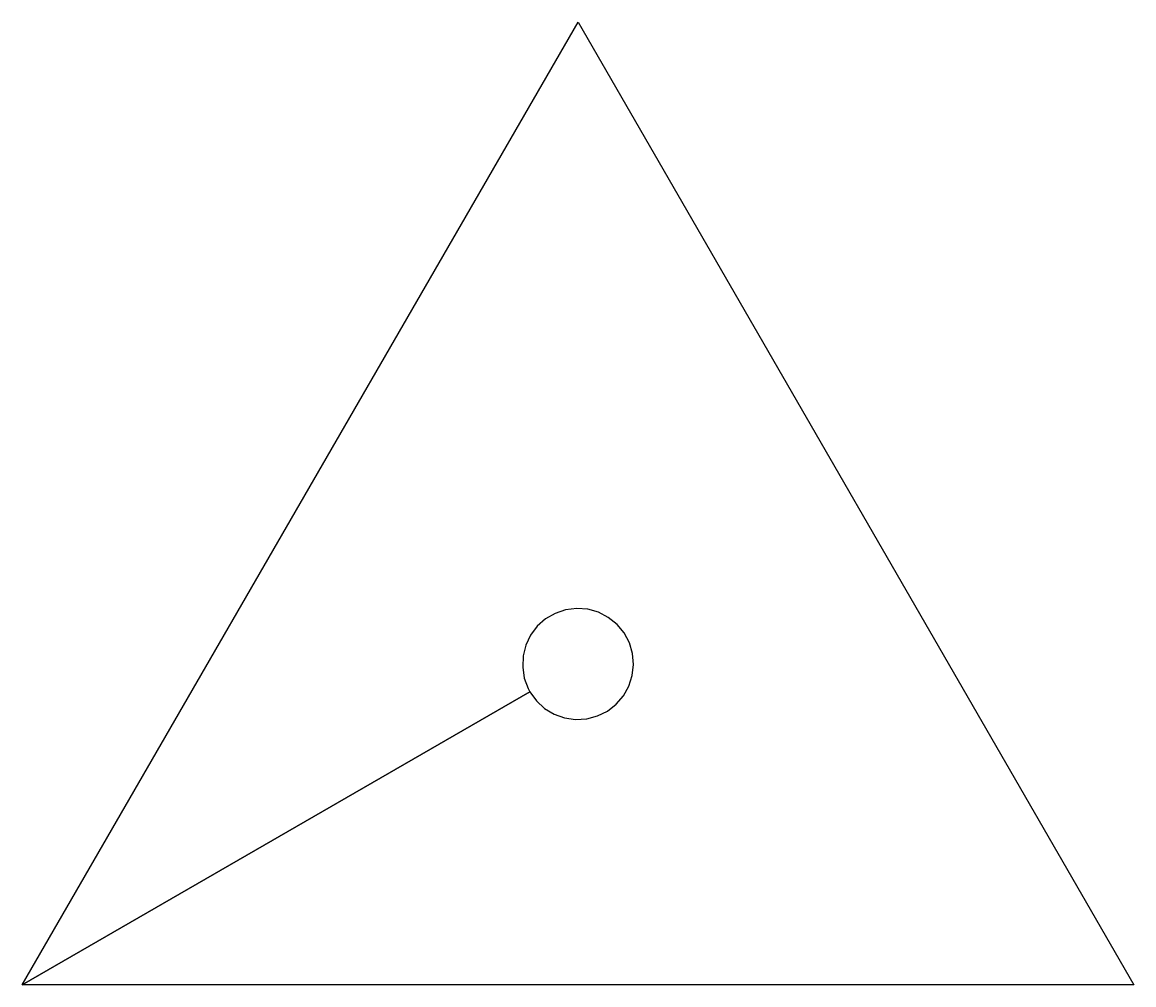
# Model space of a CAD drawing. Extents: x -1 to 1, y -0.58 to 1.15.
import ezdxf

# ---------------------------------------------------------------- set-up
doc = ezdxf.new("R2010")
doc.units = 0
doc.layers.add('MAGNET', color=3, linetype='CONTINUOUS')

msp = doc.modelspace()

# ---------------------------------------------------------------- linework, layer by layer
at = {"layer": 'MAGNET'}
msp.add_lwpolyline([(-0.0863, -0.0506), (-0.0745, -0.0667), (-0.0599, -0.0804), (-0.0427, -0.0907), (-0.0239, -0.0976), (-0.0041, -0.1002), (0.0159, -0.0992), (0.0352, -0.0941), (0.0531, -0.0852), (0.069, -0.0731), (0.082, -0.0579), (0.0918, -0.0404), (0.0977, -0.0213), (0.1001, -0.0015), (0.0982, 0.0184), (0.0928, 0.0377), (0.0831, 0.0552), (0.0705, 0.0707), (0.0548, 0.0831), (0.0371, 0.0924), (0.0179, 0.0978), (-0.0021, 0.0993), (-0.022, 0.0969), (-0.0409, 0.0905), (-0.0583, 0.0806), (-0.0732, 0.0673), (-0.0853, 0.0514), (-0.0934, 0.0331), (-0.0986, 0.0138), (-0.0993, -0.0062), (-0.0965, -0.026), (-0.0892, -0.0446), (-0.0863, -0.0506), (-0.9997, -0.5778), (0.0003, 1.1542), (1.0003, -0.5778), (-0.9997, -0.5778), (-0.0863, -0.0506)], close=True, dxfattribs=at)

doc.saveas('drawing.dxf')
